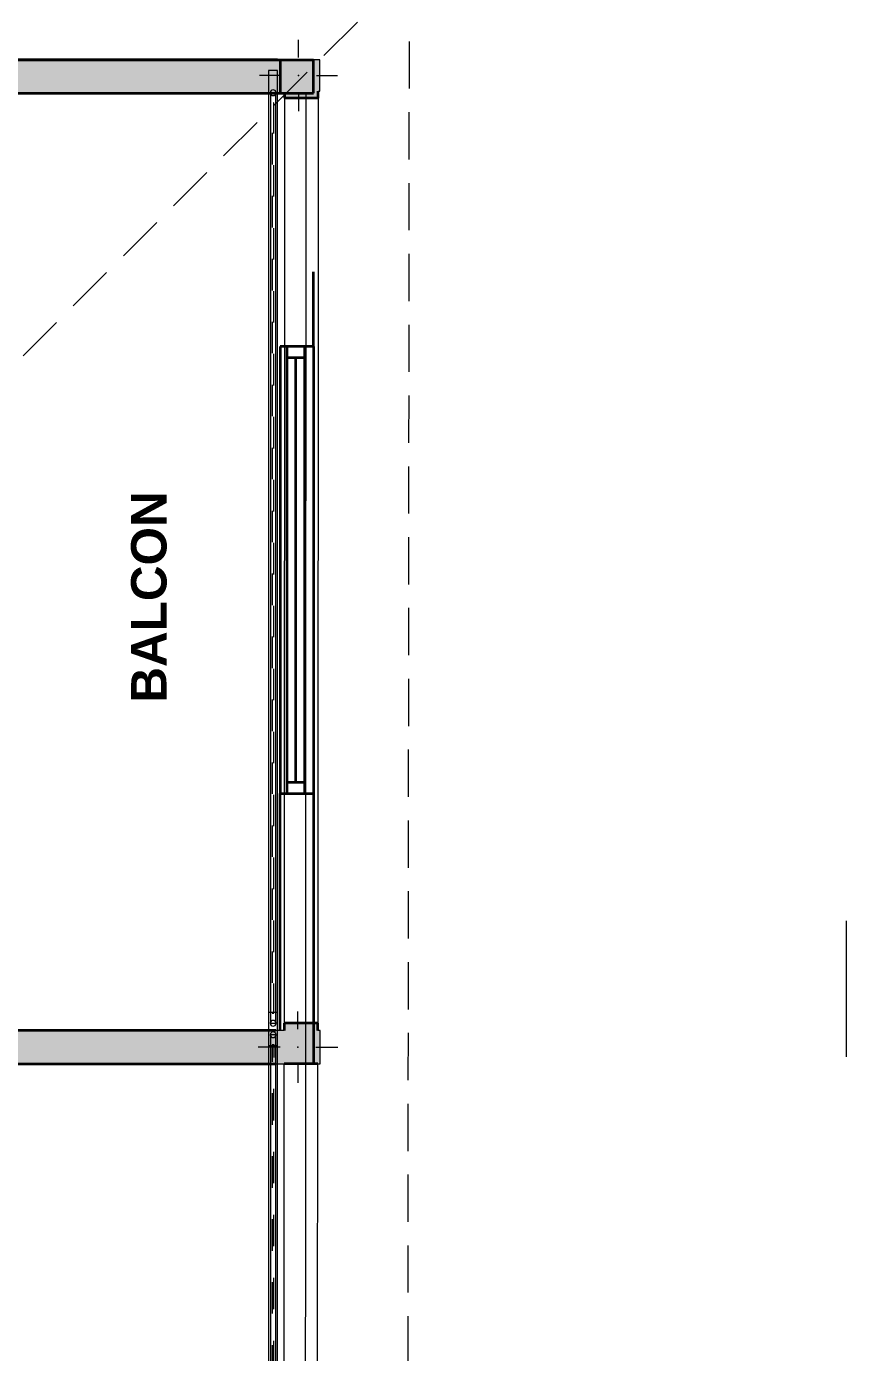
# Model space of a CAD drawing. Header units: millimetres. Extents: x -234375 to -184638, y -91483 to -70216.
# Drawn here: x -188311 to -184638, y -84307 to -78363 of the extents above; entities that cross this region are included whole.
import ezdxf

# ---------------------------------------------------------------- set-up
doc = ezdxf.new("R2010")
doc.units = ezdxf.units.MM
doc.header["$MEASUREMENT"] = 0
doc.linetypes.add('Dashed Small', pattern=[282.222222, 141.111111, -141.111111])
doc.linetypes.add('Hidden', pattern=[317.5, 211.666667, -105.833333])
for name, color, linetype, lineweight in [('New_0_Pen_No__7', 7, 'Continuous', 35), ('New_Archicad Doors_Pen_No__27', 7, 'Continuous', 35), ('New_Archicad Windows_Pen_No__27', 7, 'Continuous', 35), ('New_Drawing & Figure_Pen_No__7', 7, 'Continuous', 35), ('New_Interior - Stair & Railing_Pen_No__1', 7, 'Continuous', 13), ('New_Shell - Roof_Pen_No__1', 7, 'Continuous', 13), ('New_Structural - Bearing_Pen_No__1', 7, 'Continuous', 13), ('New_Structural - Bearing_Pen_No__20', 1, 'Continuous', 0), ('New_Structural - Bearing_Pen_No__27', 7, 'Continuous', 35)]:
    doc.layers.add(name, color=color, linetype=linetype, lineweight=lineweight)
for name, color, linetype in [('New_Archicad Doors', 7, 'Continuous'), ('New_Archicad Windows', 7, 'Continuous'), ('New_Interior - Stair & Railing', 7, 'Continuous'), ('New_Shell - Roof', 7, 'Continuous'), ('New_Structural - Bearing', 7, 'Continuous')]:
    doc.layers.add(name, color=color, linetype=linetype)
for name, color, linetype, lineweight, true_color in [('New_Archicad Doors_Pen_No__23', 30, 'Continuous', 20, 0xff6600), ('New_Archicad Doors_Pen_No__3', 30, 'Continuous', 18, 0xff6600), ('New_Archicad Windows_Pen_No__3', 30, 'Continuous', 18, 0xff6600), ('New_Drawing & Figure_Pen_No__17', 52, 'Continuous', 18, 0xdcd214), ('New_Interior - Stair & Railing_Pen_No__106', 161, 'Continuous', 13, 0xaaaaff), ('New_Interior - Stair & Railing_Pen_No__91', 161, 'Continuous', 13, 0xaaaaff), ('New_Structural - Bearing_Pen_No__160', 33, 'Continuous', 20, 0xb4a35c)]:
    doc.layers.add(name, color=color, linetype=linetype, lineweight=lineweight, true_color=true_color)
doc.styles.add('GENERATED_STYLE_1', font='arial.ttf')

# ---------------------------------------------------------------- blocks, each defined once
blk = doc.blocks.new('Slab_1', base_point=(-200787.4, -71277.4))
at = {"layer": 'New_Structural - Bearing_Pen_No__1', "color": 7, "linetype": 'Continuous', "lineweight": 13, "flags": 128}
blk.add_lwpolyline([(-200787.4, -71277.4), (-190000.1, -71277.1), (-189999.5, -71124.5), (-188874.4, -71129.2), (-187846.5, -71129.2), (-187843.4, -74360.9), (-188874.7, -74359.2), (-188874.4, -78662), (-187060.4, -78662), (-187064.7, -89633.3), (-200492.9, -89632.1), (-200498.7, -85263), (-199444, -85265.7), (-199437.7, -82864.3), (-199438.1, -82864.3), (-199438.1, -77162), (-197397.7, -77162), (-197397.7, -75061.6), (-200787.4, -75061.6)], close=True, dxfattribs=at)
blk = doc.blocks.new('Wall_8', base_point=(-191446.4, -78662))
at = {"layer": 'New_Structural - Bearing_Pen_No__160', "linetype": 'Continuous', "lineweight": 0, "true_color": 0x5a512e}
for points in [[(-191446.4, -78662), (-188660.3, -78662), (-188660.3, -78512), (-191446.4, -78512)], [(-188510.3, -78662), (-187155.1, -78662), (-187155.1, -78652), (-187187.9, -78652), (-187187.9, -78512), (-188510.3, -78512), (-188510.3, -78518), (-188505.4, -78518), (-188505.4, -78658), (-188510.3, -78658)]]:
    blk.add_hatch(color=59, dxfattribs=at).paths.add_polyline_path(points)
at = {"layer": 'New_Structural - Bearing_Pen_No__27', "color": 7, "linetype": 'Continuous', "lineweight": 35, "flags": 128}
for points in [[(-189025.3, -78512), (-191446.4, -78512)], [(-188660.3, -78512), (-188875.3, -78512)], [(-187187.9, -78512), (-188510.3, -78512)], [(-191446.4, -78662), (-188660.3, -78662)], [(-188510.3, -78662), (-187155.1, -78662)]]:
    blk.add_lwpolyline(points, dxfattribs=at)
blk = doc.blocks.new('Door_2')
at = {"layer": 'New_Archicad Doors_Pen_No__23', "color": 30, "linetype": 'Continuous', "lineweight": 20, "true_color": 0xff6600}
for p, q in [((-410, 0), (-450, 0)), ((-450, 0), (-450, -115)), ((-410, -115), (-410, 0)), ((450, 0), (410, 0)), ((410, 0), (410, -115)), ((450, -115), (450, 0)), ((-450, -115), (-410, -115)), ((410, -115), (450, -115))]:
    blk.add_line(p, q, dxfattribs=at)
at = {"layer": 'New_Archicad Doors_Pen_No__27', "color": 7, "linetype": 'Continuous', "lineweight": 35}
for p, q in [((-450, 35), (-487, 35)), ((-450, 35), (-487, 35)), ((-450, 0), (-450, 35)), ((-450, 0), (-450, 35)), ((-450, -115), (-450, 0)), ((-450, -115), (-450, 0)), ((450, 0), (450, 35)), ((450, 0), (450, 35)), ((450, 35), (487, 35)), ((450, 35), (487, 35)), ((450, -115), (450, 0)), ((450, -115), (450, 0)), ((-450, -115), (-487, -115)), ((-450, -115), (-487, -115)), ((450, -115), (487, -115)), ((450, -115), (487, -115))]:
    blk.add_line(p, q, dxfattribs=at)
at = {"layer": 'New_Archicad Doors_Pen_No__3', "color": 30, "linetype": 'Continuous', "lineweight": 18, "true_color": 0xff6600}
for p, q in [((370, 0), (370, 820)), ((370, 820), (410, 820)), ((410, 820), (410, 0)), ((-437, 54), (-487, 54)), ((-487, 54), (-487, 35)), ((-487, 35), (-437, 35)), ((-425, 35), (-450, 35)), ((-450, 35), (-450, 0)), ((-450, 0), (-425, 0)), ((-437, 35), (-437, 54)), ((-425, 0), (-425, 35)), ((410, 0), (370, 0)), ((450, 35), (425, 35)), ((425, 35), (425, 0)), ((425, 0), (450, 0)), ((487, 54), (437, 54)), ((437, 54), (437, 35)), ((437, 35), (487, 35)), ((450, 0), (450, 35)), ((487, 35), (487, 54)), ((-437, -115), (-487, -115)), ((-487, -115), (-487, -134)), ((-437, -134), (-437, -115)), ((487, -115), (437, -115)), ((437, -115), (437, -134)), ((487, -134), (487, -115)), ((-487, -134), (-437, -134)), ((437, -134), (487, -134))]:
    blk.add_line(p, q, dxfattribs=at)
blk.add_arc((410, 0), 820, 90, 180, dxfattribs=at)
blk = doc.blocks.new('Wall_16', base_point=(-187006.8, -82863.2))
at = {"layer": 'New_Structural - Bearing_Pen_No__160', "linetype": 'Continuous', "lineweight": 0, "true_color": 0x5a512e}
for points in [[(-195225.3, -82863.3), (-195261.6, -82863.3), (-195261.6, -83013.3), (-195225.3, -83013.3)], [(-188660.4, -82863.2), (-194325.3, -82863.3), (-194325.3, -83013.3), (-191076.8, -83013.2), (-191076.8, -82863.3), (-190878.8, -82863.3), (-190878.8, -83013.2), (-188660.4, -83013.2), (-188660.4, -83002.3), (-188685.9, -83002.3), (-188685.9, -82867.2), (-188660.4, -82867.2)], [(-188510.4, -83013.2), (-187194.5, -83013.2), (-187194.5, -82863.2), (-188510.4, -82863.2), (-188510.4, -82867.2), (-188475.9, -82867.2), (-188475.9, -83002.3), (-188510.4, -83002.3)]]:
    blk.add_hatch(color=59, dxfattribs=at).paths.add_polyline_path(points)
at = {"layer": 'New_Structural - Bearing_Pen_No__27', "color": 7, "linetype": 'Continuous', "lineweight": 35}
for p, q in [((-195225.3, -82863.3), (-195262.3, -82863.3)), ((-195225.3, -82863.3), (-195225.3, -82978.3)), ((-194325.3, -82863.3), (-194288.3, -82863.3)), ((-194325.3, -82863.3), (-194325.3, -82978.3)), ((-195225.3, -82978.3), (-195225.3, -83013.3)), ((-194325.3, -82978.3), (-194325.3, -83013.3)), ((-195225.3, -83013.3), (-195262.3, -83013.3)), ((-194325.3, -83013.3), (-194288.3, -83013.3))]:
    blk.add_line(p, q, dxfattribs=at)
at = {"layer": 'New_Structural - Bearing_Pen_No__27', "color": 7, "linetype": 'Continuous', "lineweight": 35, "flags": 128}
for points in [[(-195225.3, -82863.3), (-195261.6, -82863.3)], [(-195261.6, -82863.3), (-195261.6, -83013.3)], [(-188660.4, -82863.2), (-194325.3, -82863.3)], [(-187194.5, -82863.2), (-188510.4, -82863.2)], [(-195261.6, -83013.3), (-195225.3, -83013.3)], [(-194325.3, -83013.3), (-191076.8, -83013.2)], [(-190878.8, -83013.2), (-188660.4, -83013.2)], [(-188510.4, -83013.2), (-187194.5, -83013.2)]]:
    blk.add_lwpolyline(points, dxfattribs=at)
at = {"layer": 'New_Archicad Doors', "color": 21, "linetype": 'Continuous', "lineweight": 18, "true_color": 0xff9955, "zscale": 1000, "rotation": 180.001016517219}
blk.add_blockref('Door_2', (-194775.3, -82978.3), dxfattribs=at)
blk = doc.blocks.new('Arch Top Window Opening_3')
at = {"layer": 'New_Archicad Windows_Pen_No__27', "color": 7, "linetype": 'Continuous', "lineweight": 35}
blk.add_line((3223.6, 0), (3223.6, 150), dxfattribs=at)
at = {"layer": 'New_Archicad Windows_Pen_No__3', "color": 30, "linetype": 'Continuous', "lineweight": 18, "true_color": 0xff6600}
for p, q in [((-3223.6, 150), (3223.6, 150)), ((-3223.6, 0), (3223.6, 0))]:
    blk.add_line(p, q, dxfattribs=at)
blk = doc.blocks.new('Wall_26', base_point=(-187009.5, -89694))
at = {"layer": 'New_Structural - Bearing_Pen_No__160', "linetype": 'Continuous', "lineweight": 0, "true_color": 0x5a512e}
blk.add_hatch(color=59, dxfattribs=at).paths.add_polyline_path([(-187006.9, -83013.2), (-187024.3, -83013.2), (-187006.9, -83013.2)])
at = {"layer": 'New_Structural - Bearing_Pen_No__27', "color": 7, "linetype": 'Continuous', "lineweight": 35}
blk.add_line((-187006.9, -83013.2), (-187156.9, -83013.1), dxfattribs=at)
at = {"layer": 'New_Archicad Windows', "color": 21, "linetype": 'Continuous', "lineweight": 18, "true_color": 0xff9955, "zscale": 1000, "rotation": 89.97754101430051}
blk.add_blockref('Arch Top Window Opening_3', (-187008.1, -86236.8), dxfattribs=at)
blk = doc.blocks.new('Arch Top Window Opening_4')
at = {"layer": 'New_Archicad Windows_Pen_No__27', "color": 7, "linetype": 'Continuous', "lineweight": 35}
for p, q in [((-2073.3, 0), (-2073.3, 150)), ((2073.3, 0), (2073.3, 150))]:
    blk.add_line(p, q, dxfattribs=at)
at = {"layer": 'New_Archicad Windows_Pen_No__3', "color": 30, "linetype": 'Continuous', "lineweight": 18, "true_color": 0xff6600}
for p, q in [((-2073.3, 150), (2073.3, 150)), ((-2073.3, 0), (2073.3, 0))]:
    blk.add_line(p, q, dxfattribs=at)
blk = doc.blocks.new('Wall_27', base_point=(-187006.8, -82938.2))
at = {"layer": 'New_Structural - Bearing_Pen_No__160', "linetype": 'Continuous', "lineweight": 0, "true_color": 0x5a512e}
for points in [[(-187155.1, -78684.5), (-187005.1, -78684.6), (-187005.1, -78652), (-187155.1, -78652)], [(-187156.8, -82863.2), (-187006.8, -82863.2), (-187006.8, -82831.2), (-187156.8, -82831.2)]]:
    blk.add_hatch(color=59, dxfattribs=at).paths.add_polyline_path(points)
at = {"layer": 'New_Structural - Bearing_Pen_No__27', "color": 7, "linetype": 'Continuous', "lineweight": 35}
for p, q in [((-187005.1, -78684.6), (-187155.1, -78684.5)), ((-187006.8, -82831.2), (-187156.8, -82831.2))]:
    blk.add_line(p, q, dxfattribs=at)
at = {"layer": 'New_Structural - Bearing_Pen_No__27', "color": 7, "linetype": 'Continuous', "lineweight": 35, "flags": 128}
for points in [[(-187155.1, -78662), (-187155.1, -78684.5)], [(-187005.1, -78684.6), (-187005.1, -78652)], [(-187156.8, -82831.2), (-187156.8, -82863.2)], [(-187006.8, -82863.2), (-187006.8, -82831.2)]]:
    blk.add_lwpolyline(points, dxfattribs=at)
at = {"layer": 'New_Archicad Windows', "color": 21, "linetype": 'Continuous', "lineweight": 18, "true_color": 0xff9955, "xscale": -1, "zscale": 1000, "rotation": 89.97726376579159}
blk.add_blockref('Arch Top Window Opening_4', (-187006, -80757.9), dxfattribs=at)
blk = doc.blocks.new('Column_9', base_point=(-187092.9, -78582))
at = {"layer": 'New_Structural - Bearing_Pen_No__160', "linetype": 'Continuous', "lineweight": 0, "true_color": 0x5a512e}
for points in [[(-187187.9, -78652), (-187155.1, -78652), (-187155.1, -78646.2), (-187155.1, -78512), (-187187.9, -78512)], [(-187155.1, -78512), (-187155.1, -78646.2), (-187005.1, -78646.3), (-187005.1, -78652), (-186997.9, -78652), (-186997.9, -78512)], [(-187155.1, -78652), (-187005.1, -78652), (-187005.1, -78646.3), (-187155.1, -78646.2)]]:
    blk.add_hatch(color=59, dxfattribs=at).paths.add_polyline_path(points)
at = {"layer": 'New_Structural - Bearing_Pen_No__1', "color": 7, "linetype": 'Continuous', "lineweight": 13, "flags": 128}
for points in [[(-187155.1, -78512), (-187187.9, -78512)], [(-187005.1, -78652), (-186997.9, -78652), (-186997.9, -78512), (-187155.1, -78512)]]:
    blk.add_lwpolyline(points, dxfattribs=at)
at = {"layer": 'New_Structural - Bearing_Pen_No__20', "color": 1, "linetype": 'Continuous', "lineweight": 0}
for p, q in [((-187092.9, -78502), (-187092.9, -78422)), ((-187172.9, -78582), (-187267.9, -78582)), ((-187012.9, -78582), (-186917.9, -78582)), ((-187092.9, -78662), (-187092.9, -78742))]:
    blk.add_line(p, q, dxfattribs=at)
blk.add_point((-187092.9, -78582), dxfattribs=at)
blk = doc.blocks.new('Column_10', base_point=(-187095.5, -82938.2))
at = {"layer": 'New_Structural - Bearing_Pen_No__160', "linetype": 'Continuous', "lineweight": 0, "true_color": 0x5a512e}
for points in [[(-187156.8, -82863.2), (-187194.5, -82863.2), (-187194.5, -83013.2), (-187156.9, -83013.2), (-187156.8, -82938.1)], [(-187156.8, -82938.1), (-187006.8, -82938.2), (-187006.8, -82863.2), (-187156.8, -82863.2)], [(-187006.9, -83013.2), (-186996.5, -83013.2), (-186996.5, -82863.2), (-187006.8, -82863.2), (-187006.8, -82938.2)], [(-187156.8, -82938.1), (-187156.9, -83013.2), (-187006.9, -83013.2), (-187006.8, -82938.2)]]:
    blk.add_hatch(color=59, dxfattribs=at).paths.add_polyline_path(points)
at = {"layer": 'New_Structural - Bearing_Pen_No__1', "color": 7, "linetype": 'Continuous', "lineweight": 13, "flags": 128}
for points in [[(-187156.8, -82863.2), (-187194.5, -82863.2)], [(-187006.9, -83013.2), (-186996.5, -83013.2), (-186996.5, -82863.2), (-187006.8, -82863.2)], [(-187194.5, -83013.2), (-187156.9, -83013.2)]]:
    blk.add_lwpolyline(points, dxfattribs=at)
at = {"layer": 'New_Structural - Bearing_Pen_No__20', "color": 1, "linetype": 'Continuous', "lineweight": 0}
for p, q in [((-187095.5, -82858.2), (-187095.5, -82778.2)), ((-187175.5, -82938.2), (-187274.5, -82938.2)), ((-187015.5, -82938.2), (-186916.5, -82938.2)), ((-187095.5, -83018.2), (-187095.5, -83098.2))]:
    blk.add_line(p, q, dxfattribs=at)
blk.add_point((-187095.5, -82938.2), dxfattribs=at)
blk = doc.blocks.new('Roof_1', base_point=(-201339, -70721))
at = {"layer": 'New_Shell - Roof_Pen_No__1', "color": 7, "linetype": 'Hidden', "lineweight": 13, "flags": 128}
for points in [[(-192594.7, -84103), (-186597.5, -78112)], [(-186597.5, -78112), (-186609.9, -90094)]]:
    blk.add_lwpolyline(points, dxfattribs=at)
blk = doc.blocks.new('Railing_2')
at = {"layer": 'New_Interior - Stair & Railing_Pen_No__1', "color": 7, "linetype": 'Continuous', "lineweight": 13}
for p, q in [((-187186.8, -82782.4), (-187226.8, -82782.4)), ((-187226.8, -82782.4), (-187226.8, -82882.4)), ((-187186.8, -82882.4), (-187186.8, -82782.4)), ((-187226.8, -82882.4), (-187229.4, -89512.1)), ((-187189.4, -89512.1), (-187186.8, -82882.4))]:
    blk.add_line(p, q, dxfattribs=at)
at = {"layer": 'New_Interior - Stair & Railing_Pen_No__1', "color": 7, "linetype": 'Dashed Small', "lineweight": 13, "flags": 128}
blk.add_lwpolyline([(-187213.4, -89467.1), (-187205.4, -89467.1), (-187202.8, -82927.4), (-187210.8, -82927.4)], close=True, dxfattribs=at)
at = {"layer": 'New_Interior - Stair & Railing_Pen_No__106', "color": 161, "linetype": 'Continuous', "lineweight": 13, "true_color": 0xaaaaff, "flags": 128}
blk.add_lwpolyline([(-187221.4, -89512.1), (-187197.4, -89512.1), (-187194.8, -82882.4), (-187218.8, -82882.4)], close=True, dxfattribs=at)
at = {"layer": 'New_Interior - Stair & Railing_Pen_No__91', "color": 161, "linetype": 'Continuous', "lineweight": 13, "true_color": 0xaaaaff, "flags": 128}
blk.add_lwpolyline([(-187193.8, -82882.4, 1), (-187219.8, -82882.4, 1)], format="xyb", close=True, dxfattribs=at)
blk = doc.blocks.new('Railing_3')
at = {"layer": 'New_Interior - Stair & Railing_Pen_No__1', "color": 7, "linetype": 'Continuous', "lineweight": 13}
for p, q in [((-187186.9, -78559.4), (-187226.9, -78559.4)), ((-187226.9, -78559.4), (-187226.9, -78659.4)), ((-187186.9, -78659.4), (-187186.9, -78559.4)), ((-187226.9, -78659.4), (-187226.9, -82831.2)), ((-187186.9, -82831.2), (-187186.9, -78659.4)), ((-187226.9, -82831.2), (-187226.9, -82931.2)), ((-187186.9, -82931.2), (-187186.9, -82831.2)), ((-187226.9, -82931.2), (-187186.9, -82931.2))]:
    blk.add_line(p, q, dxfattribs=at)
at = {"layer": 'New_Interior - Stair & Railing_Pen_No__1', "color": 7, "linetype": 'Dashed Small', "lineweight": 13, "flags": 128}
blk.add_lwpolyline([(-187210.9, -82786.2), (-187202.9, -82786.2), (-187202.9, -78704.4), (-187210.9, -78704.4)], close=True, dxfattribs=at)
at = {"layer": 'New_Interior - Stair & Railing_Pen_No__106', "color": 161, "linetype": 'Continuous', "lineweight": 13, "true_color": 0xaaaaff, "flags": 128}
blk.add_lwpolyline([(-187218.9, -82831.2), (-187194.9, -82831.2), (-187194.9, -78659.4), (-187218.9, -78659.4)], close=True, dxfattribs=at)
at = {"layer": 'New_Interior - Stair & Railing_Pen_No__91', "color": 161, "linetype": 'Continuous', "lineweight": 13, "true_color": 0xaaaaff, "flags": 128}
for points in [[(-187193.9, -78659.4, 1), (-187219.9, -78659.4, 1)], [(-187193.9, -82831.2, 1), (-187219.9, -82831.2, 1)]]:
    blk.add_lwpolyline(points, format="xyb", close=True, dxfattribs=at)

msp = doc.modelspace()

# ---------------------------------------------------------------- linework, layer by layer
at = {"layer": 'New_0_Pen_No__7', "color": 7, "linetype": 'Continuous', "lineweight": 35}
for p, q in [((-188445.5, -78512), (-187025.6, -78512)), ((-187175.5, -78512), (-187175.5, -78662)), ((-187025.6, -78662), (-187025.6, -78512)), ((-190747.8, -78662), (-187175.5, -78662)), ((-189310.6, -78662), (-187025.6, -78662)), ((-187975.5, -78662), (-187175.5, -78662)), ((-187175.5, -78662), (-187075.5, -78662)), ((-187025.6, -79796.9), (-187025.6, -79462)), ((-187175.5, -81801.6), (-187025.8, -81801.6)), ((-187175.5, -82863.3), (-187175.5, -81801.6)), ((-187025.8, -81801.6), (-187025.7, -83013.3))]:
    msp.add_line(p, q, dxfattribs=at)
msp.add_lwpolyline([(-187025.6, -79796.9), (-187175.6, -79796.9)], dxfattribs=at)
at = {"layer": 'New_Drawing & Figure_Pen_No__17', "color": 52, "linetype": 'Continuous', "lineweight": 18, "true_color": 0xdcd214}
msp.add_lwpolyline([(-184638.3, -82981.8), (-184638.3, -82372.2)], dxfattribs=at)
at = {"layer": 'New_Drawing & Figure_Pen_No__7', "color": 7, "linetype": 'Continuous', "lineweight": 35}
for p, q in [((-188445.5, -78512), (-187025.6, -78512)), ((-187175.5, -78512), (-187175.5, -78662)), ((-187025.6, -78662), (-187025.6, -78512)), ((-190747.8, -78662), (-187175.5, -78662)), ((-189310.6, -78662), (-187025.6, -78662)), ((-187975.5, -78662), (-187175.5, -78662)), ((-187175.5, -78662), (-187075.5, -78662)), ((-187025.6, -79796.9), (-187025.6, -79462)), ((-187175.8, -79796.9), (-187175.8, -81801.6)), ((-187145.8, -79796.9), (-187145.8, -81801.6)), ((-187065.8, -79796.9), (-187065.8, -81801.6)), ((-187025.8, -79796.9), (-187025.8, -81801.6)), ((-187145.8, -79846.9), (-187065.8, -79846.9)), ((-187105.8, -79846.9), (-187105.8, -81751.6)), ((-187065.8, -81751.6), (-187145.8, -81751.6)), ((-187175.5, -81801.6), (-187025.8, -81801.6)), ((-187175.5, -82863.3), (-187175.5, -81801.6))]:
    msp.add_line(p, q, dxfattribs=at)
msp.add_lwpolyline([(-187025.6, -79796.9), (-187175.6, -79796.9)], dxfattribs=at)

# ---------------------------------------------------------------- block references
at = {"layer": 'New_Interior - Stair & Railing', "color": 7, "linetype": 'Continuous', "lineweight": 13}
for name in ['Railing_3', 'Railing_2']:
    msp.add_blockref(name, (0, 0), dxfattribs=at)
at = {"layer": 'New_Shell - Roof', "color": 7, "linetype": 'Continuous', "lineweight": 13}
msp.add_blockref('Roof_1', (-201339, -70721), dxfattribs=at)
at = {"layer": 'New_Structural - Bearing', "color": 7, "linetype": 'Continuous', "lineweight": 13}
msp.add_blockref('Slab_1', (-200787.4, -71277.4), dxfattribs=at)
at = {"layer": 'New_Structural - Bearing', "color": 7, "lineweight": 13}
for name, p in [('Column_9', (-187092.9, -78582)), ('Column_10', (-187095.5, -82938.2))]:
    msp.add_blockref(name, p, dxfattribs=at)
at = {"layer": 'New_Structural - Bearing', "color": 7, "lineweight": 35}
for name, p in [('Wall_8', (-191446.4, -78662)), ('Wall_27', (-187006.8, -82938.2)), ('Wall_16', (-187006.8, -82863.2)), ('Wall_26', (-187009.5, -89694))]:
    msp.add_blockref(name, p, dxfattribs=at)

# ---------------------------------------------------------------- texts
at = {"layer": 'New_0_Pen_No__7', "color": 7, "linetype": 'Continuous', "lineweight": 35, "insert": (-187682.1, -81393.9), "char_height": 158.578, "attachment_point": 7, "rotation": 90, "style": 'GENERATED_STYLE_1'}
msp.add_mtext('\\A1;{\\pql;\\fArial|b1|i0|c0|p0;\\W1.000000;BALCON}', dxfattribs=at)
at = {"layer": 'New_Drawing & Figure_Pen_No__7', "color": 7, "linetype": 'Continuous', "lineweight": 35, "insert": (-187682.1, -81393.9), "char_height": 158.578, "attachment_point": 7, "rotation": 90, "style": 'GENERATED_STYLE_1'}
msp.add_mtext('\\A1;{\\pql;\\fArial|b1|i0|c0|p0;\\W1.000000;BALCON}', dxfattribs=at)

doc.saveas('drawing.dxf')
